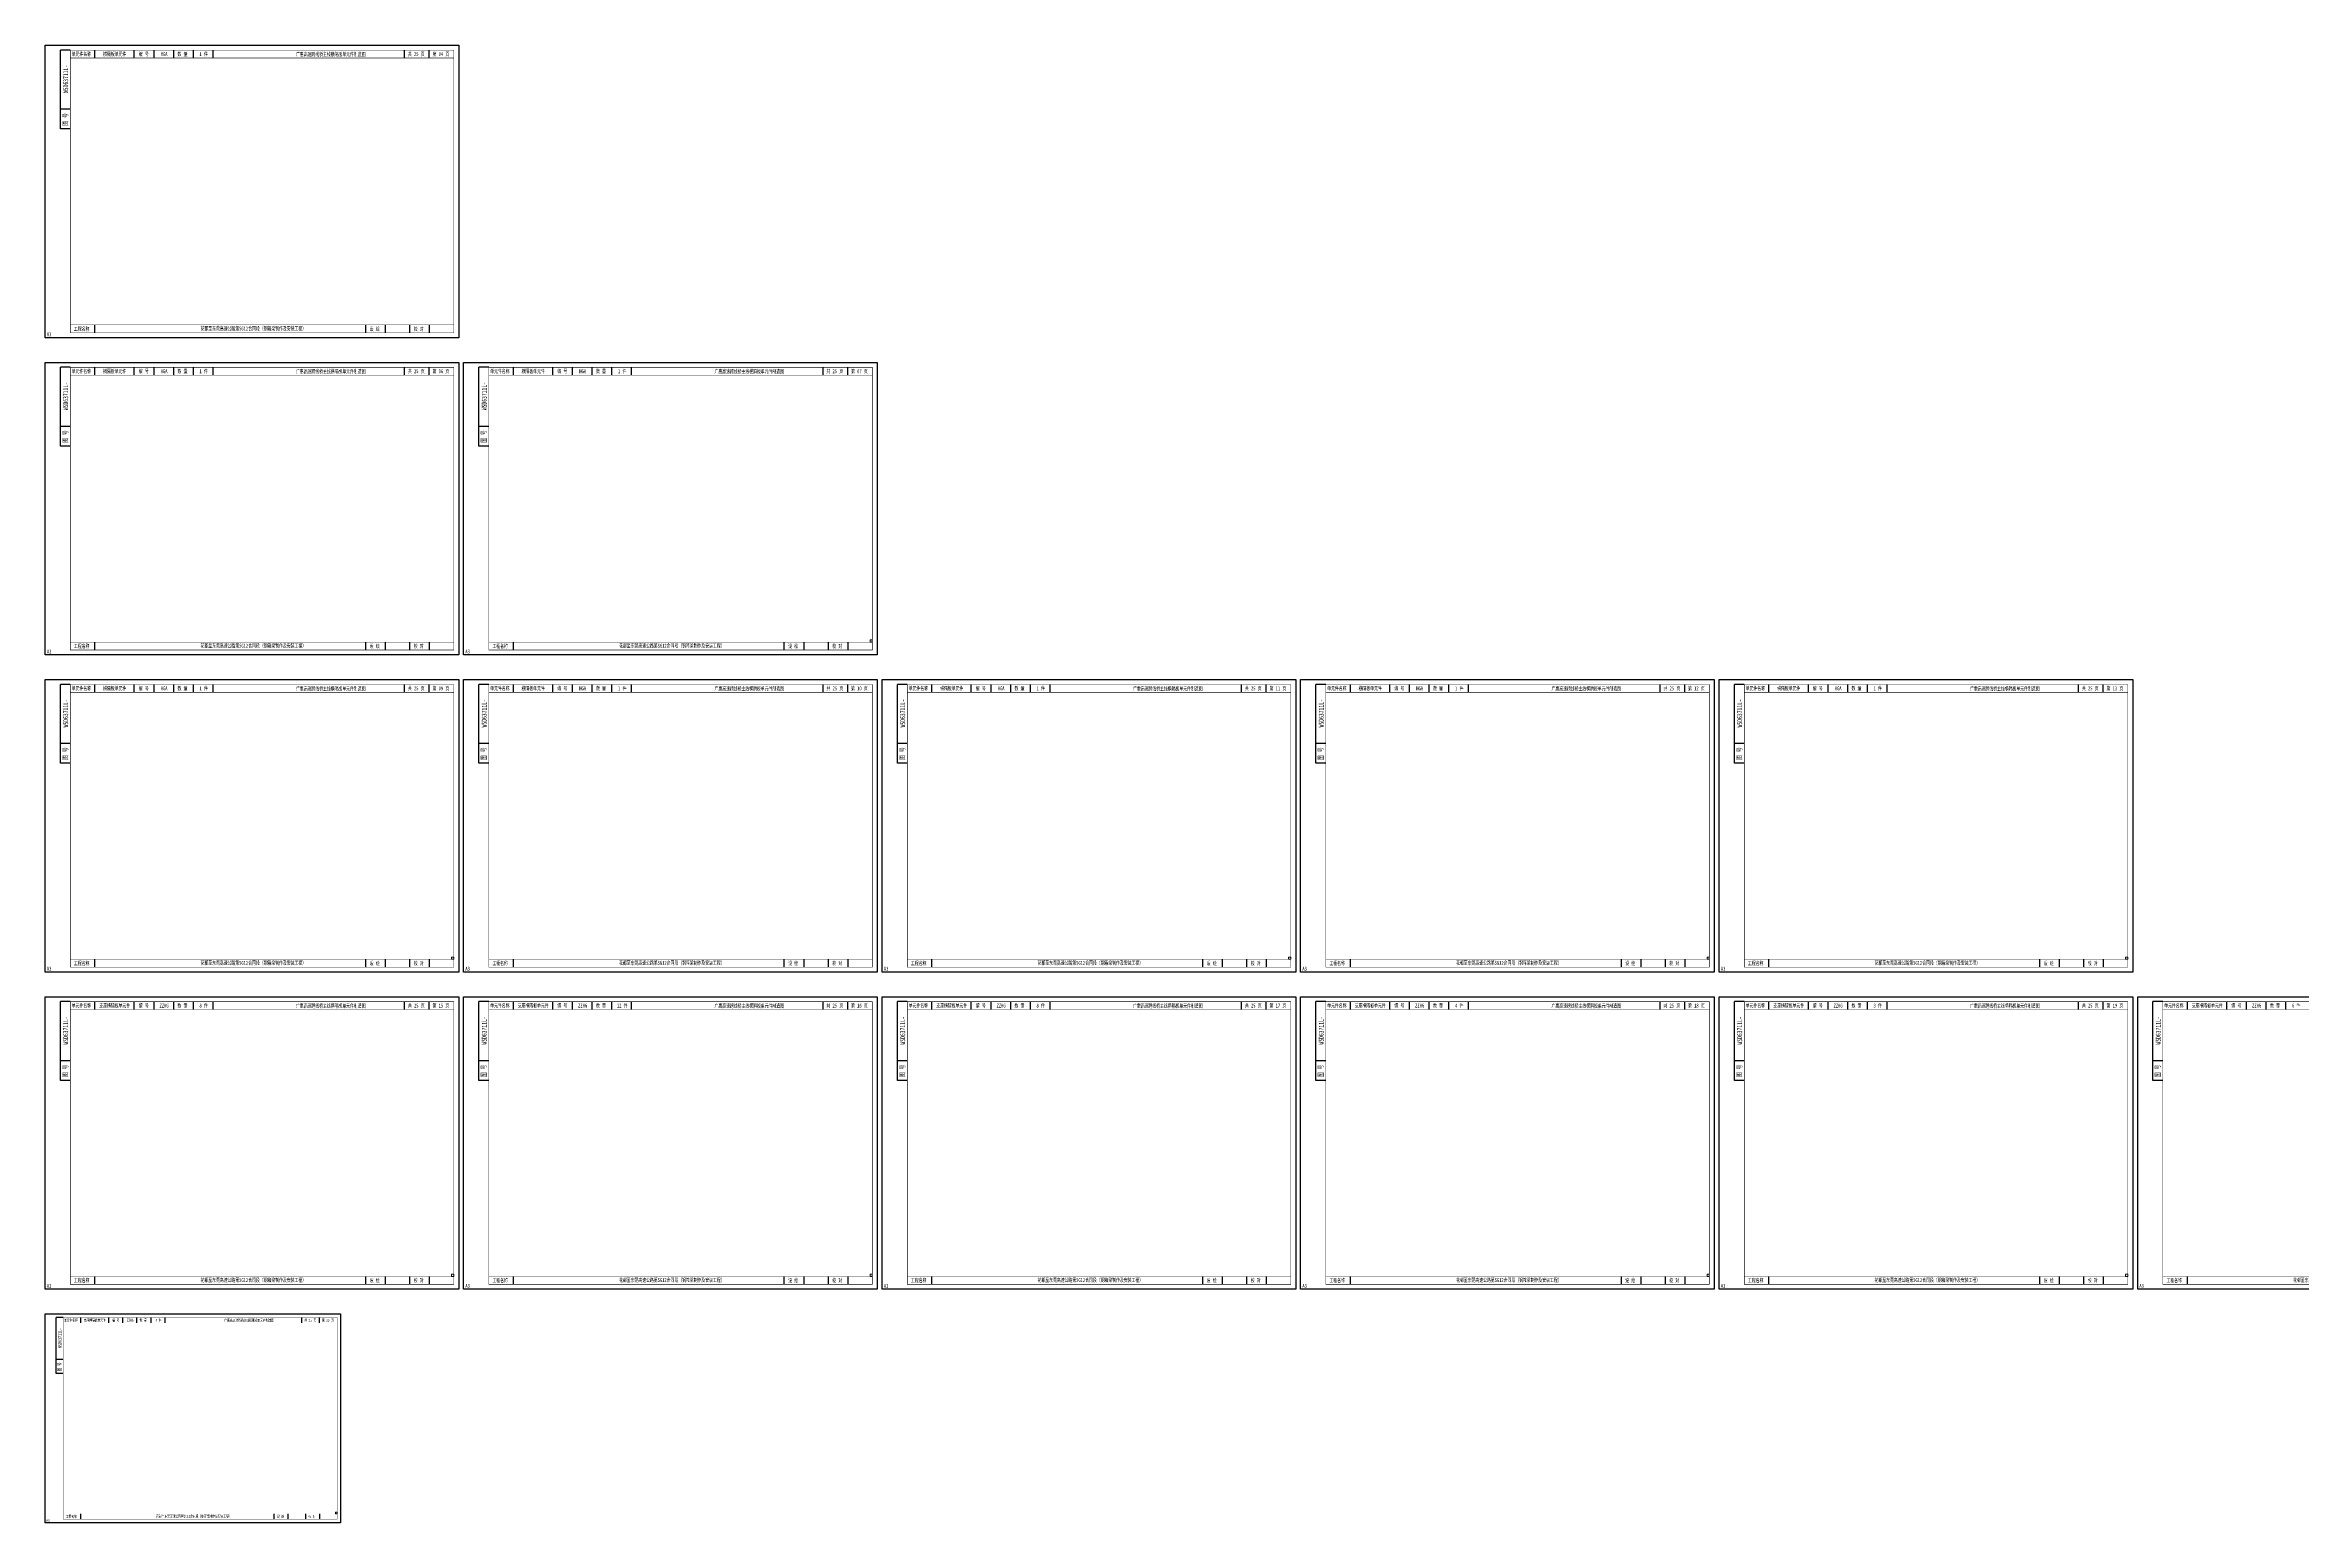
# Model space of a CAD drawing. Extents: x 1629247 to 2251351, y -601856 to -65897.
# Drawn here: x 1689042 to 1769287, y -344280 to -291779 of the extents above; entities that cross this region are included whole.
import ezdxf
from ezdxf.enums import TextEntityAlignment as Align

# ---------------------------------------------------------------- set-up
doc = ezdxf.new("R2010")
doc.units = 0
doc.header["$LTSCALE"] = 2
doc.header["$MEASUREMENT"] = 0
doc.layers.add('A3', color=7, linetype='CONTINUOUS')
doc.layers.add('标注层', color=3, linetype='CONTINUOUS', lineweight=13)
doc.styles.add('仿宋', font='仿宋_GB2312_1.ttf', dxfattribs={"width": 0.7})

msp = doc.modelspace()

# ---------------------------------------------------------------- linework, layer by layer
at = {"layer": 'A3'}
for p, q in [((1689585.9, -294754.3), (1689585.9, -291954.3)), ((1689935.9, -291954.3), (1689585.9, -291954.3)), ((1690810.9, -292234.3), (1690810.9, -291954.3)), ((1692210.9, -292234.3), (1692210.9, -291954.3)), ((1692910.9, -292234.3), (1692910.9, -291954.3)), ((1693610.9, -292234.3), (1693610.9, -291954.3)), ((1694310.9, -292234.3), (1694310.9, -291954.3)), ((1695010.9, -292234.3), (1695010.9, -291954.3)), ((1701816.6, -292234.3), (1701816.6, -291954.3)), ((1702691.6, -292234.3), (1702691.6, -291954.3)), ((1689935.9, -294054.3), (1689585.9, -294054.3)), ((1689935.9, -294754.3), (1689585.9, -294754.3)), ((1690810.9, -301999.3), (1690810.9, -301719.3)), ((1700439.4, -301999.3), (1700439.4, -301719.3)), ((1701139.4, -301999.3), (1701139.4, -301719.3)), ((1702006, -301999.3), (1702006, -301719.3)), ((1702706, -301999.3), (1702706, -301719.3)), ((1689585.9, -306023.2), (1689585.9, -303223.2)), ((1689935.9, -303223.2), (1689585.9, -303223.2)), ((1690810.9, -303503.2), (1690810.9, -303223.2)), ((1692210.9, -303503.2), (1692210.9, -303223.2)), ((1692910.9, -303503.2), (1692910.9, -303223.2)), ((1693610.9, -303503.2), (1693610.9, -303223.2)), ((1694310.9, -303503.2), (1694310.9, -303223.2)), ((1695010.9, -303503.2), (1695010.9, -303223.2)), ((1701816.6, -303503.2), (1701816.6, -303223.2)), ((1702691.6, -303503.2), (1702691.6, -303223.2)), ((1704460.9, -306023.2), (1704460.9, -303223.2)), ((1704810.9, -303223.2), (1704460.9, -303223.2)), ((1705685.9, -303503.2), (1705685.9, -303223.2)), ((1707085.9, -303503.2), (1707085.9, -303223.2)), ((1707785.9, -303503.2), (1707785.9, -303223.2)), ((1708485.9, -303503.2), (1708485.9, -303223.2)), ((1709185.9, -303503.2), (1709185.9, -303223.2)), ((1709885.9, -303503.2), (1709885.9, -303223.2)), ((1716691.6, -303503.2), (1716691.6, -303223.2)), ((1717566.6, -303503.2), (1717566.6, -303223.2)), ((1689935.9, -305323.2), (1689585.9, -305323.2)), ((1704810.9, -305323.2), (1704460.9, -305323.2)), ((1689935.9, -306023.2), (1689585.9, -306023.2)), ((1704810.9, -306023.2), (1704460.9, -306023.2)), ((1690810.9, -313268.2), (1690810.9, -312988.2)), ((1700439.4, -313268.2), (1700439.4, -312988.2)), ((1701139.4, -313268.2), (1701139.4, -312988.2)), ((1702006, -313268.2), (1702006, -312988.2)), ((1702706, -313268.2), (1702706, -312988.2)), ((1705685.9, -313268.2), (1705685.9, -312988.2)), ((1715314.4, -313268.2), (1715314.4, -312988.2)), ((1716014.4, -313268.2), (1716014.4, -312988.2)), ((1716881, -313268.2), (1716881, -312988.2)), ((1717581, -313268.2), (1717581, -312988.2)), ((1689585.9, -317292), (1689585.9, -314492)), ((1689935.9, -314492), (1689585.9, -314492)), ((1690810.9, -314772), (1690810.9, -314492)), ((1692210.9, -314772), (1692210.9, -314492)), ((1692910.9, -314772), (1692910.9, -314492)), ((1693610.9, -314772), (1693610.9, -314492)), ((1694310.9, -314772), (1694310.9, -314492)), ((1695010.9, -314772), (1695010.9, -314492)), ((1701816.6, -314772), (1701816.6, -314492)), ((1702691.6, -314772), (1702691.6, -314492)), ((1704460.9, -317292), (1704460.9, -314492)), ((1704810.9, -314492), (1704460.9, -314492)), ((1705685.9, -314772), (1705685.9, -314492)), ((1707085.9, -314772), (1707085.9, -314492)), ((1707785.9, -314772), (1707785.9, -314492)), ((1708485.9, -314772), (1708485.9, -314492)), ((1709185.9, -314772), (1709185.9, -314492)), ((1709885.9, -314772), (1709885.9, -314492)), ((1716691.6, -314772), (1716691.6, -314492)), ((1717566.6, -314772), (1717566.6, -314492)), ((1719335.9, -317292), (1719335.9, -314492)), ((1719685.9, -314492), (1719335.9, -314492)), ((1720560.9, -314772), (1720560.9, -314492)), ((1721960.9, -314772), (1721960.9, -314492)), ((1722660.9, -314772), (1722660.9, -314492)), ((1723360.9, -314772), (1723360.9, -314492)), ((1724060.9, -314772), (1724060.9, -314492)), ((1724760.9, -314772), (1724760.9, -314492)), ((1731566.6, -314772), (1731566.6, -314492)), ((1732441.6, -314772), (1732441.6, -314492)), ((1734210.9, -317292), (1734210.9, -314492)), ((1734560.9, -314492), (1734210.9, -314492)), ((1735435.9, -314772), (1735435.9, -314492)), ((1736835.9, -314772), (1736835.9, -314492)), ((1737535.9, -314772), (1737535.9, -314492)), ((1738235.9, -314772), (1738235.9, -314492)), ((1738935.9, -314772), (1738935.9, -314492)), ((1739635.9, -314772), (1739635.9, -314492)), ((1746441.6, -314772), (1746441.6, -314492)), ((1747316.6, -314772), (1747316.6, -314492)), ((1749085.9, -317292), (1749085.9, -314492)), ((1749435.9, -314492), (1749085.9, -314492)), ((1750310.9, -314772), (1750310.9, -314492)), ((1751710.9, -314772), (1751710.9, -314492)), ((1752410.9, -314772), (1752410.9, -314492)), ((1753110.9, -314772), (1753110.9, -314492)), ((1753810.9, -314772), (1753810.9, -314492)), ((1754510.9, -314772), (1754510.9, -314492)), ((1761316.6, -314772), (1761316.6, -314492)), ((1762191.6, -314772), (1762191.6, -314492)), ((1689935.9, -316592), (1689585.9, -316592)), ((1704810.9, -316592), (1704460.9, -316592)), ((1719685.9, -316592), (1719335.9, -316592)), ((1734560.9, -316592), (1734210.9, -316592)), ((1749435.9, -316592), (1749085.9, -316592)), ((1689935.9, -317292), (1689585.9, -317292)), ((1704810.9, -317292), (1704460.9, -317292)), ((1719685.9, -317292), (1719335.9, -317292)), ((1734560.9, -317292), (1734210.9, -317292)), ((1749435.9, -317292), (1749085.9, -317292)), ((1690810.9, -324537), (1690810.9, -324257)), ((1700439.4, -324537), (1700439.4, -324257)), ((1701139.4, -324537), (1701139.4, -324257)), ((1702006, -324537), (1702006, -324257)), ((1702706, -324537), (1702706, -324257)), ((1705685.9, -324537), (1705685.9, -324257)), ((1715314.4, -324537), (1715314.4, -324257)), ((1716014.4, -324537), (1716014.4, -324257)), ((1716881, -324537), (1716881, -324257)), ((1717581, -324537), (1717581, -324257)), ((1720560.9, -324537), (1720560.9, -324257)), ((1730189.4, -324537), (1730189.4, -324257)), ((1730889.4, -324537), (1730889.4, -324257)), ((1731756, -324537), (1731756, -324257)), ((1732456, -324537), (1732456, -324257)), ((1735435.9, -324537), (1735435.9, -324257)), ((1745064.4, -324537), (1745064.4, -324257)), ((1745764.4, -324537), (1745764.4, -324257)), ((1746631, -324537), (1746631, -324257)), ((1747331, -324537), (1747331, -324257)), ((1750310.9, -324537), (1750310.9, -324257)), ((1759939.4, -324537), (1759939.4, -324257)), ((1760639.4, -324537), (1760639.4, -324257)), ((1761506, -324537), (1761506, -324257)), ((1762206, -324537), (1762206, -324257)), ((1689585.9, -328560.9), (1689585.9, -325760.9)), ((1689935.9, -325760.9), (1689585.9, -325760.9)), ((1690810.9, -326040.9), (1690810.9, -325760.9)), ((1692210.9, -326040.9), (1692210.9, -325760.9)), ((1692910.9, -326040.9), (1692910.9, -325760.9)), ((1693610.9, -326040.9), (1693610.9, -325760.9)), ((1694310.9, -326040.9), (1694310.9, -325760.9)), ((1695010.9, -326040.9), (1695010.9, -325760.9)), ((1701816.6, -326040.9), (1701816.6, -325760.9)), ((1702691.6, -326040.9), (1702691.6, -325760.9)), ((1704460.9, -328560.9), (1704460.9, -325760.9)), ((1704810.9, -325760.9), (1704460.9, -325760.9)), ((1705685.9, -326040.9), (1705685.9, -325760.9)), ((1707085.9, -326040.9), (1707085.9, -325760.9)), ((1707785.9, -326040.9), (1707785.9, -325760.9)), ((1708485.9, -326040.9), (1708485.9, -325760.9)), ((1709185.9, -326040.9), (1709185.9, -325760.9)), ((1709885.9, -326040.9), (1709885.9, -325760.9)), ((1716691.6, -326040.9), (1716691.6, -325760.9)), ((1717566.6, -326040.9), (1717566.6, -325760.9)), ((1719335.9, -328560.9), (1719335.9, -325760.9)), ((1719685.9, -325760.9), (1719335.9, -325760.9)), ((1720560.9, -326040.9), (1720560.9, -325760.9)), ((1721960.9, -326040.9), (1721960.9, -325760.9)), ((1722660.9, -326040.9), (1722660.9, -325760.9)), ((1723360.9, -326040.9), (1723360.9, -325760.9)), ((1724060.9, -326040.9), (1724060.9, -325760.9)), ((1724760.9, -326040.9), (1724760.9, -325760.9)), ((1731566.6, -326040.9), (1731566.6, -325760.9)), ((1732441.6, -326040.9), (1732441.6, -325760.9)), ((1734210.9, -328560.9), (1734210.9, -325760.9)), ((1734560.9, -325760.9), (1734210.9, -325760.9)), ((1735435.9, -326040.9), (1735435.9, -325760.9)), ((1736835.9, -326040.9), (1736835.9, -325760.9)), ((1737535.9, -326040.9), (1737535.9, -325760.9)), ((1738235.9, -326040.9), (1738235.9, -325760.9)), ((1738935.9, -326040.9), (1738935.9, -325760.9)), ((1739635.9, -326040.9), (1739635.9, -325760.9)), ((1746441.6, -326040.9), (1746441.6, -325760.9)), ((1747316.6, -326040.9), (1747316.6, -325760.9)), ((1749085.9, -328560.9), (1749085.9, -325760.9)), ((1749435.9, -325760.9), (1749085.9, -325760.9)), ((1750310.9, -326040.9), (1750310.9, -325760.9)), ((1751710.9, -326040.9), (1751710.9, -325760.9)), ((1752410.9, -326040.9), (1752410.9, -325760.9)), ((1753110.9, -326040.9), (1753110.9, -325760.9)), ((1753810.9, -326040.9), (1753810.9, -325760.9)), ((1754510.9, -326040.9), (1754510.9, -325760.9)), ((1761316.6, -326040.9), (1761316.6, -325760.9)), ((1762191.6, -326040.9), (1762191.6, -325760.9)), ((1763960.9, -328560.9), (1763960.9, -325760.9)), ((1764310.9, -325760.9), (1763960.9, -325760.9)), ((1765185.9, -326040.9), (1765185.9, -325760.9)), ((1766585.9, -326040.9), (1766585.9, -325760.9)), ((1767285.9, -326040.9), (1767285.9, -325760.9)), ((1767985.9, -326040.9), (1767985.9, -325760.9)), ((1768685.9, -326040.9), (1768685.9, -325760.9)), ((1689935.9, -327860.9), (1689585.9, -327860.9)), ((1704810.9, -327860.9), (1704460.9, -327860.9)), ((1719685.9, -327860.9), (1719335.9, -327860.9)), ((1734560.9, -327860.9), (1734210.9, -327860.9)), ((1749435.9, -327860.9), (1749085.9, -327860.9)), ((1764310.9, -327860.9), (1763960.9, -327860.9)), ((1689935.9, -328560.9), (1689585.9, -328560.9)), ((1704810.9, -328560.9), (1704460.9, -328560.9)), ((1719685.9, -328560.9), (1719335.9, -328560.9)), ((1734560.9, -328560.9), (1734210.9, -328560.9)), ((1749435.9, -328560.9), (1749085.9, -328560.9)), ((1764310.9, -328560.9), (1763960.9, -328560.9)), ((1690810.9, -335805.9), (1690810.9, -335525.9)), ((1700439.4, -335805.9), (1700439.4, -335525.9)), ((1701139.4, -335805.9), (1701139.4, -335525.9)), ((1702006, -335805.9), (1702006, -335525.9)), ((1702706, -335805.9), (1702706, -335525.9)), ((1705685.9, -335805.9), (1705685.9, -335525.9)), ((1715314.4, -335805.9), (1715314.4, -335525.9)), ((1716014.4, -335805.9), (1716014.4, -335525.9)), ((1716881, -335805.9), (1716881, -335525.9)), ((1717581, -335805.9), (1717581, -335525.9)), ((1720560.9, -335805.9), (1720560.9, -335525.9)), ((1730189.4, -335805.9), (1730189.4, -335525.9)), ((1730889.4, -335805.9), (1730889.4, -335525.9)), ((1731756, -335805.9), (1731756, -335525.9)), ((1732456, -335805.9), (1732456, -335525.9)), ((1735435.9, -335805.9), (1735435.9, -335525.9)), ((1745064.4, -335805.9), (1745064.4, -335525.9)), ((1745764.4, -335805.9), (1745764.4, -335525.9)), ((1746631, -335805.9), (1746631, -335525.9)), ((1747331, -335805.9), (1747331, -335525.9)), ((1750310.9, -335805.9), (1750310.9, -335525.9)), ((1759939.4, -335805.9), (1759939.4, -335525.9)), ((1760639.4, -335805.9), (1760639.4, -335525.9)), ((1761506, -335805.9), (1761506, -335525.9)), ((1762206, -335805.9), (1762206, -335525.9)), ((1765185.9, -335805.9), (1765185.9, -335525.9)), ((1689430.4, -338979.8), (1689430.4, -336979.8)), ((1689680.4, -336979.8), (1689430.4, -336979.8)), ((1690305.4, -337179.8), (1690305.4, -336979.8)), ((1691305.4, -337179.8), (1691305.4, -336979.8)), ((1691805.4, -337179.8), (1691805.4, -336979.8)), ((1692305.4, -337179.8), (1692305.4, -336979.8)), ((1692805.4, -337179.8), (1692805.4, -336979.8)), ((1693305.4, -337179.8), (1693305.4, -336979.8)), ((1698166.6, -337179.8), (1698166.6, -336979.8)), ((1698791.6, -337179.8), (1698791.6, -336979.8)), ((1689680.4, -338479.8), (1689430.4, -338479.8)), ((1689680.4, -338979.8), (1689430.4, -338979.8)), ((1690305.4, -344154.8), (1690305.4, -343954.8)), ((1697182.9, -344154.8), (1697182.9, -343954.8)), ((1697682.9, -344154.8), (1697682.9, -343954.8)), ((1698301.9, -344154.8), (1698301.9, -343954.8)), ((1698801.9, -344154.8), (1698801.9, -343954.8))]:
    msp.add_line(p, q, dxfattribs=at)
for points in [[(1703741.6, -291779.3), (1703741.6, -302174.3), (1689041.6, -302174.3), (1689041.6, -291779.3)], [(1703741.6, -303048.2), (1703741.6, -313443.2), (1689041.6, -313443.2), (1689041.6, -303048.2)], [(1718616.6, -303048.2), (1718616.6, -313443.2), (1703916.6, -313443.2), (1703916.6, -303048.2)], [(1703741.6, -314317), (1703741.6, -324712), (1689041.6, -324712), (1689041.6, -314317)], [(1718616.6, -314317), (1718616.6, -324712), (1703916.6, -324712), (1703916.6, -314317)], [(1733491.6, -314317), (1733491.6, -324712), (1718791.6, -324712), (1718791.6, -314317)], [(1748366.6, -314317), (1748366.6, -324712), (1733666.6, -324712), (1733666.6, -314317)], [(1763241.6, -314317), (1763241.6, -324712), (1748541.6, -324712), (1748541.6, -314317)], [(1703741.6, -325585.9), (1703741.6, -335980.9), (1689041.6, -335980.9), (1689041.6, -325585.9)], [(1718616.6, -325585.9), (1718616.6, -335980.9), (1703916.6, -335980.9), (1703916.6, -325585.9)], [(1733491.6, -325585.9), (1733491.6, -335980.9), (1718791.6, -335980.9), (1718791.6, -325585.9)], [(1748366.6, -325585.9), (1748366.6, -335980.9), (1733666.6, -335980.9), (1733666.6, -325585.9)], [(1763241.6, -325585.9), (1763241.6, -335980.9), (1748541.6, -335980.9), (1748541.6, -325585.9)], [(1778116.6, -325585.9), (1778116.6, -335980.9), (1763416.6, -335980.9), (1763416.6, -325585.9)], [(1699541.6, -336854.8), (1699541.6, -344279.8), (1689041.6, -344279.8), (1689041.6, -336854.8)]]:
    msp.add_lwpolyline(points, close=True, dxfattribs=at)
for points, const_width in [([(1689935.9, -291954.3), (1703566.6, -291954.3), (1703566.6, -301999.3), (1689935.9, -301999.3), (1689935.9, -291954.3)], 17.5), ([(1689935.9, -292234.3), (1703566.6, -292234.3)], 14), ([(1689935.9, -301719.3), (1703566.6, -301719.3)], 14), ([(1689935.9, -303223.2), (1703566.6, -303223.2), (1703566.6, -313268.2), (1689935.9, -313268.2), (1689935.9, -303223.2)], 17.5), ([(1704810.9, -303223.2), (1718441.6, -303223.2), (1718441.6, -313268.2), (1704810.9, -313268.2), (1704810.9, -303223.2)], 17.5), ([(1689935.9, -303503.2), (1703566.6, -303503.2)], 14), ([(1704810.9, -303503.2), (1718441.6, -303503.2)], 14), ([(1689935.9, -312988.2), (1703566.6, -312988.2)], 14), ([(1704810.9, -312988.2), (1718441.6, -312988.2)], 14), ([(1689935.9, -314492), (1703566.6, -314492), (1703566.6, -324537), (1689935.9, -324537), (1689935.9, -314492)], 17.5), ([(1704810.9, -314492), (1718441.6, -314492), (1718441.6, -324537), (1704810.9, -324537), (1704810.9, -314492)], 17.5), ([(1719685.9, -314492), (1733316.6, -314492), (1733316.6, -324537), (1719685.9, -324537), (1719685.9, -314492)], 17.5), ([(1734560.9, -314492), (1748191.6, -314492), (1748191.6, -324537), (1734560.9, -324537), (1734560.9, -314492)], 17.5), ([(1749435.9, -314492), (1763066.6, -314492), (1763066.6, -324537), (1749435.9, -324537), (1749435.9, -314492)], 17.5), ([(1689935.9, -314772), (1703566.6, -314772)], 14), ([(1704810.9, -314772), (1718441.6, -314772)], 14), ([(1719685.9, -314772), (1733316.6, -314772)], 14), ([(1734560.9, -314772), (1748191.6, -314772)], 14), ([(1749435.9, -314772), (1763066.6, -314772)], 14), ([(1689935.9, -324257), (1703566.6, -324257)], 14), ([(1704810.9, -324257), (1718441.6, -324257)], 14), ([(1719685.9, -324257), (1733316.6, -324257)], 14), ([(1734560.9, -324257), (1748191.6, -324257)], 14), ([(1749435.9, -324257), (1763066.6, -324257)], 14), ([(1689935.9, -325760.9), (1703566.6, -325760.9), (1703566.6, -335805.9), (1689935.9, -335805.9), (1689935.9, -325760.9)], 17.5), ([(1704810.9, -325760.9), (1718441.6, -325760.9), (1718441.6, -335805.9), (1704810.9, -335805.9), (1704810.9, -325760.9)], 17.5), ([(1719685.9, -325760.9), (1733316.6, -325760.9), (1733316.6, -335805.9), (1719685.9, -335805.9), (1719685.9, -325760.9)], 17.5), ([(1734560.9, -325760.9), (1748191.6, -325760.9), (1748191.6, -335805.9), (1734560.9, -335805.9), (1734560.9, -325760.9)], 17.5), ([(1749435.9, -325760.9), (1763066.6, -325760.9), (1763066.6, -335805.9), (1749435.9, -335805.9), (1749435.9, -325760.9)], 17.5), ([(1764310.9, -325760.9), (1777941.6, -325760.9), (1777941.6, -335805.9), (1764310.9, -335805.9), (1764310.9, -325760.9)], 17.5), ([(1689935.9, -326040.9), (1703566.6, -326040.9)], 14), ([(1704810.9, -326040.9), (1718441.6, -326040.9)], 14), ([(1719685.9, -326040.9), (1733316.6, -326040.9)], 14), ([(1734560.9, -326040.9), (1748191.6, -326040.9)], 14), ([(1749435.9, -326040.9), (1763066.6, -326040.9)], 14), ([(1764310.9, -326040.9), (1777941.6, -326040.9)], 14), ([(1689935.9, -335525.9), (1703566.6, -335525.9)], 14), ([(1704810.9, -335525.9), (1718441.6, -335525.9)], 14), ([(1719685.9, -335525.9), (1733316.6, -335525.9)], 14), ([(1734560.9, -335525.9), (1748191.6, -335525.9)], 14), ([(1749435.9, -335525.9), (1763066.6, -335525.9)], 14), ([(1764310.9, -335525.9), (1777941.6, -335525.9)], 14), ([(1689680.4, -336979.8), (1699416.6, -336979.8), (1699416.6, -344154.8), (1689680.4, -344154.8), (1689680.4, -336979.8)], 12.5), ([(1689680.4, -337179.8), (1699416.6, -337179.8)], 10), ([(1689680.4, -343954.8), (1699416.6, -343954.8)], 10)]:
    msp.add_lwpolyline(points, dxfattribs=dict(at, const_width=const_width))
at = {"layer": '标注层', "color": 7}
for points in [[(1718441.6, -312988.2), (1718363.9, -312988.2), (1718363.9, -312910.4), (1718441.6, -312910.4)], [(1703566.6, -324257), (1703488.9, -324257), (1703488.9, -324179.3), (1703566.6, -324179.3)], [(1733316.6, -324257), (1733238.9, -324257), (1733238.9, -324179.3), (1733316.6, -324179.3)], [(1748191.6, -324257), (1748113.9, -324257), (1748113.9, -324179.3), (1748191.6, -324179.3)], [(1763066.6, -324257), (1762988.9, -324257), (1762988.9, -324179.3), (1763066.6, -324179.3)], [(1703566.6, -335525.9), (1703488.9, -335525.9), (1703488.9, -335448.2), (1703566.6, -335448.2)], [(1718441.6, -335525.9), (1718363.9, -335525.9), (1718363.9, -335448.2), (1718441.6, -335448.2)], [(1748191.6, -335525.9), (1748113.9, -335525.9), (1748113.9, -335448.2), (1748191.6, -335448.2)], [(1763066.6, -335525.9), (1762988.9, -335525.9), (1762988.9, -335448.2), (1763066.6, -335448.2)], [(1699416.6, -343954.8), (1699361.1, -343954.8), (1699361.1, -343899.3), (1699416.6, -343899.3)]]:
    msp.add_lwpolyline(points, close=True, dxfattribs=at)

# ---------------------------------------------------------------- texts
at = {"layer": 'A3', "color": 7, "linetype": 'Continuous', "style": '仿宋', "width": 0.7}
for s, height, p in [('单元件名称', 140, (1689984.5, -292164.4)), ('编 号', 140, (1692371, -292164.4)), ('数 量', 140, (1693745, -292164.4)), ('共 25 页', 140, (1701935.1, -292164.4)), ('第 04 页', 140, (1702810.1, -292164.4)), ('工程名称', 140, (1690064.7, -301929.4)), ('花都至东莞高速公路第SG12合同段（钢箱梁制作及安装工程）', 140, (1694565, -301915.6)), ('设 绘', 140, (1700575.9, -301929.4)), ('校 对', 140, (1702142.5, -301929.4)), ('单元件名称', 140, (1689984.5, -303433.3)), ('编 号', 140, (1692371, -303433.3)), ('数 量', 140, (1693745, -303433.3)), ('共 25 页', 140, (1701935.1, -303433.3)), ('第 06 页', 140, (1702810.1, -303433.3)), ('单元件名称', 140, (1704859.5, -303433.3)), ('编 号', 140, (1707246, -303433.3)), ('数 量', 140, (1708620, -303433.3)), ('共 25 页', 140, (1716810.1, -303433.3)), ('第 07 页', 140, (1717685.1, -303433.3)), ('工程名称', 140, (1690064.7, -313198.3)), ('花都至东莞高速公路第SG12合同段（钢箱梁制作及安装工程）', 140, (1694565, -313184.5)), ('设 绘', 140, (1700575.9, -313198.3)), ('校 对', 140, (1702142.5, -313198.3)), ('工程名称', 140, (1704939.7, -313198.3)), ('花都至东莞高速公路第SG12合同段（钢箱梁制作及安装工程）', 140, (1709440, -313184.5)), ('设 绘', 140, (1715450.9, -313198.3)), ('校 对', 140, (1717017.5, -313198.3)), ('单元件名称', 140, (1689984.5, -314702.2)), ('编 号', 140, (1692371, -314702.2)), ('数 量', 140, (1693745, -314702.2)), ('共 25 页', 140, (1701935.1, -314702.2)), ('第 09 页', 140, (1702810.1, -314702.2)), ('单元件名称', 140, (1704859.5, -314702.2)), ('编 号', 140, (1707246, -314702.2)), ('数 量', 140, (1708620, -314702.2)), ('共 25 页', 140, (1716810.1, -314702.2)), ('第 10 页', 140, (1717685.1, -314702.2)), ('单元件名称', 140, (1719734.5, -314702.2)), ('编 号', 140, (1722121, -314702.2)), ('数 量', 140, (1723495, -314702.2)), ('共 25 页', 140, (1731685.1, -314702.2)), ('第 11 页', 140, (1732560.1, -314702.2)), ('单元件名称', 140, (1734609.5, -314702.2)), ('编 号', 140, (1736996, -314702.2)), ('数 量', 140, (1738370, -314702.2)), ('共 25 页', 140, (1746560.1, -314702.2)), ('第 12 页', 140, (1747435.1, -314702.2)), ('单元件名称', 140, (1749484.5, -314702.2)), ('编 号', 140, (1751871, -314702.2)), ('数 量', 140, (1753245, -314702.2)), ('共 25 页', 140, (1761435.1, -314702.2)), ('第 13 页', 140, (1762310.1, -314702.2)), ('工程名称', 140, (1690064.7, -324467.2)), ('花都至东莞高速公路第SG12合同段（钢箱梁制作及安装工程）', 140, (1694565, -324453.4)), ('设 绘', 140, (1700575.9, -324467.2)), ('校 对', 140, (1702142.5, -324467.2)), ('工程名称', 140, (1704939.7, -324467.2)), ('花都至东莞高速公路第SG12合同段（钢箱梁制作及安装工程）', 140, (1709440, -324453.4)), ('设 绘', 140, (1715450.9, -324467.2)), ('校 对', 140, (1717017.5, -324467.2)), ('工程名称', 140, (1719814.7, -324467.2)), ('花都至东莞高速公路第SG12合同段（钢箱梁制作及安装工程）', 140, (1724315, -324453.4)), ('设 绘', 140, (1730325.9, -324467.2)), ('校 对', 140, (1731892.5, -324467.2)), ('工程名称', 140, (1734689.7, -324467.2)), ('花都至东莞高速公路第SG12合同段（钢箱梁制作及安装工程）', 140, (1739190, -324453.4)), ('设 绘', 140, (1745200.9, -324467.2)), ('校 对', 140, (1746767.5, -324467.2)), ('工程名称', 140, (1749564.7, -324467.2)), ('花都至东莞高速公路第SG12合同段（钢箱梁制作及安装工程）', 140, (1754065, -324453.4)), ('设 绘', 140, (1760075.9, -324467.2)), ('校 对', 140, (1761642.5, -324467.2)), ('单元件名称', 140, (1689984.5, -325971.1)), ('编 号', 140, (1692371, -325971.1)), ('数 量', 140, (1693745, -325971.1)), ('共 25 页', 140, (1701935.1, -325971.1)), ('第 15 页', 140, (1702810.1, -325971.1)), ('单元件名称', 140, (1704859.5, -325971.1)), ('编 号', 140, (1707246, -325971.1)), ('数 量', 140, (1708620, -325971.1)), ('共 25 页', 140, (1716810.1, -325971.1)), ('第 16 页', 140, (1717685.1, -325971.1)), ('单元件名称', 140, (1719734.5, -325971.1)), ('编 号', 140, (1722121, -325971.1)), ('数 量', 140, (1723495, -325971.1)), ('共 25 页', 140, (1731685.1, -325971.1)), ('第 17 页', 140, (1732560.1, -325971.1)), ('单元件名称', 140, (1734609.5, -325971.1)), ('编 号', 140, (1736996, -325971.1)), ('数 量', 140, (1738370, -325971.1)), ('共 25 页', 140, (1746560.1, -325971.1)), ('第 18 页', 140, (1747435.1, -325971.1)), ('单元件名称', 140, (1749484.5, -325971.1)), ('编 号', 140, (1751871, -325971.1)), ('数 量', 140, (1753245, -325971.1)), ('共 25 页', 140, (1761435.1, -325971.1)), ('第 19 页', 140, (1762310.1, -325971.1)), ('单元件名称', 140, (1764359.5, -325971.1)), ('编 号', 140, (1766746, -325971.1)), ('数 量', 140, (1768120, -325971.1)), ('工程名称', 140, (1690064.7, -335736.1)), ('花都至东莞高速公路第SG12合同段（钢箱梁制作及安装工程）', 140, (1694565, -335722.3)), ('设 绘', 140, (1700575.9, -335736.1)), ('校 对', 140, (1702142.5, -335736.1)), ('工程名称', 140, (1704939.7, -335736.1)), ('花都至东莞高速公路第SG12合同段（钢箱梁制作及安装工程）', 140, (1709440, -335722.3)), ('设 绘', 140, (1715450.9, -335736.1)), ('校 对', 140, (1717017.5, -335736.1)), ('工程名称', 140, (1719814.7, -335736.1)), ('花都至东莞高速公路第SG12合同段（钢箱梁制作及安装工程）', 140, (1724315, -335722.3)), ('设 绘', 140, (1730325.9, -335736.1)), ('校 对', 140, (1731892.5, -335736.1)), ('工程名称', 140, (1734689.7, -335736.1)), ('花都至东莞高速公路第SG12合同段（钢箱梁制作及安装工程）', 140, (1739190, -335722.3)), ('设 绘', 140, (1745200.9, -335736.1)), ('校 对', 140, (1746767.5, -335736.1)), ('工程名称', 140, (1749564.7, -335736.1)), ('花都至东莞高速公路第SG12合同段（钢箱梁制作及安装工程）', 140, (1754065, -335722.3)), ('设 绘', 140, (1760075.9, -335736.1)), ('校 对', 140, (1761642.5, -335736.1)), ('工程名称', 140, (1764439.7, -335736.1)), ('花都至东莞高速公路第SG12合同段（钢箱梁制作及安装工程）', 140, (1768940, -335722.3)), ('单元件名称', 100, (1689715.1, -337129.9)), ('编 号', 100, (1691419.8, -337129.9)), ('数 量', 100, (1692401.1, -337129.9)), ('共 25 页', 100, (1698251.2, -337129.9)), ('第 25 页', 100, (1698876.2, -337129.9)), ('工程名称', 100, (1689772.4, -344104.9)), ('花都至东莞高速公路第SG12合同段（钢箱梁制作及安装工程）', 100, (1692986.9, -344095.1)), ('设 绘', 100, (1697280.4, -344104.9)), ('校 对', 100, (1698399.4, -344104.9))]:
    msp.add_text(s, height=height, dxfattribs=at).set_placement(p)
at = {"layer": 'A3', "color": 6, "linetype": 'Continuous', "style": '仿宋', "width": 0.7}
for s, height, p in [('横隔板单元件', 140, (1691512.5, -292164.4)), ('HGA', 140, (1693269.2, -292164.4)), ('1 件', 140, (1694676.3, -292164.4)), ('横隔板单元件', 140, (1691512.5, -303433.3)), ('HGA', 140, (1693269.2, -303433.3)), ('1 件', 140, (1694676.3, -303433.3)), ('横隔板单元件', 140, (1706387.5, -303433.3)), ('HGA', 140, (1708144.2, -303433.3)), ('1 件', 140, (1709551.3, -303433.3)), ('横隔板单元件', 140, (1691512.5, -314702.2)), ('HGA', 140, (1693269.2, -314702.2)), ('1 件', 140, (1694676.3, -314702.2)), ('横隔板单元件', 140, (1706387.5, -314702.2)), ('HGA', 140, (1708144.2, -314702.2)), ('1 件', 140, (1709551.3, -314702.2)), ('横隔板单元件', 140, (1721262.5, -314702.2)), ('HGA', 140, (1723019.2, -314702.2)), ('1 件', 140, (1724426.3, -314702.2)), ('横隔板单元件', 140, (1736137.5, -314702.2)), ('HGA', 140, (1737894.2, -314702.2)), ('1 件', 140, (1739301.3, -314702.2)), ('横隔板单元件', 140, (1751012.5, -314702.2)), ('HGA', 140, (1752769.2, -314702.2)), ('1 件', 140, (1754176.3, -314702.2)), ('支座横隔板单元件', 140, (1691512.5, -325971.1)), ('ZZHG', 140, (1693269.2, -325971.1)), ('8 件', 140, (1694676.3, -325971.1)), ('支座横隔板单元件', 140, (1706387.5, -325971.1)), ('ZZHG', 140, (1708144.2, -325971.1)), ('12 件', 140, (1709551.3, -325971.1)), ('支座横隔板单元件', 140, (1721262.5, -325971.1)), ('ZZHG', 140, (1723019.2, -325971.1)), ('8 件', 140, (1724426.3, -325971.1)), ('支座横隔板单元件', 140, (1736137.5, -325971.1)), ('ZZHG', 140, (1737894.2, -325971.1)), ('4 件', 140, (1739301.3, -325971.1)), ('支座横隔板单元件', 140, (1751012.5, -325971.1)), ('ZZHG', 140, (1752769.2, -325971.1)), ('3 件', 140, (1754176.3, -325971.1)), ('支座横隔板单元件', 140, (1765887.5, -325971.1)), ('ZZHG', 140, (1767644.2, -325971.1)), ('6 件', 140, (1769051.3, -325971.1)), ('支座横隔板单元件', 100, (1690806.6, -337129.9)), ('ZZHG', 100, (1692061.3, -337129.9)), ('4 件', 100, (1693066.4, -337129.9))]:
    msp.add_text(s, height=height, dxfattribs=at).set_placement(p, align=Align.CENTER)
for height, p in [(140, (1697957.8, -292172.7)), (140, (1697957.8, -303441.6)), (140, (1712832.8, -303441.6)), (140, (1697957.8, -314710.5)), (140, (1712832.8, -314710.5)), (140, (1727707.8, -314710.5)), (140, (1742582.8, -314710.5)), (140, (1757457.8, -314710.5)), (140, (1697957.8, -325979.4)), (140, (1712832.8, -325979.4)), (140, (1727707.8, -325979.4)), (140, (1742582.8, -325979.4)), (140, (1757457.8, -325979.4)), (100, (1695410.3, -337135.9))]:
    msp.add_text('广惠高速跨线桥主线横隔板单元件制造图', height=height, dxfattribs=at).set_placement(p)
at = {"layer": 'A3', "color": 7, "linetype": 'Continuous', "style": '仿宋', "width": 0.7}
for height, p in [(175, (1689858.7, -292979.9)), (175, (1689858.7, -304248.8)), (175, (1704733.7, -304248.8)), (175, (1689858.7, -315517.7)), (175, (1704733.7, -315517.7)), (175, (1719608.7, -315517.7)), (175, (1734483.7, -315517.7)), (175, (1749358.7, -315517.7)), (175, (1689858.7, -326786.6)), (175, (1704733.7, -326786.6)), (175, (1719608.7, -326786.6)), (175, (1734483.7, -326786.6)), (175, (1749358.7, -326786.6)), (175, (1764233.7, -326786.6)), (125, (1689625.2, -337712.4))]:
    msp.add_text('WSD63711L-', height=height, rotation=90, dxfattribs=at).set_placement(p, align=Align.CENTER)
for height, p in [(175, (1689846, -294636.8)), (175, (1689846, -305905.7)), (175, (1704721, -305905.7)), (175, (1689846, -317174.6)), (175, (1704721, -317174.6)), (175, (1719596, -317174.6)), (175, (1734471, -317174.6)), (175, (1749346, -317174.6)), (175, (1689846, -328443.5)), (175, (1704721, -328443.5)), (175, (1719596, -328443.5)), (175, (1734471, -328443.5)), (175, (1749346, -328443.5)), (175, (1764221, -328443.5)), (125, (1689616.2, -338895.9))]:
    msp.add_text('图 号', height=height, rotation=90, dxfattribs=at).set_placement(p)
for height, p in [(140, (1689182.1, -302123.5)), (140, (1689182.1, -313392.4)), (140, (1704057.1, -313392.4)), (140, (1689182.1, -324661.3)), (140, (1704057.1, -324661.3)), (140, (1718932.1, -324661.3)), (140, (1733807.1, -324661.3)), (140, (1748682.1, -324661.3)), (140, (1689182.1, -335930.2)), (140, (1704057.1, -335930.2)), (140, (1718932.1, -335930.2)), (140, (1733807.1, -335930.2)), (140, (1748682.1, -335930.2)), (140, (1763557.1, -335930.2)), (100, (1689142, -344243.6))]:
    msp.add_text('A3', height=height, dxfattribs=at).set_placement(p, align=Align.CENTER)

doc.saveas('drawing.dxf')
